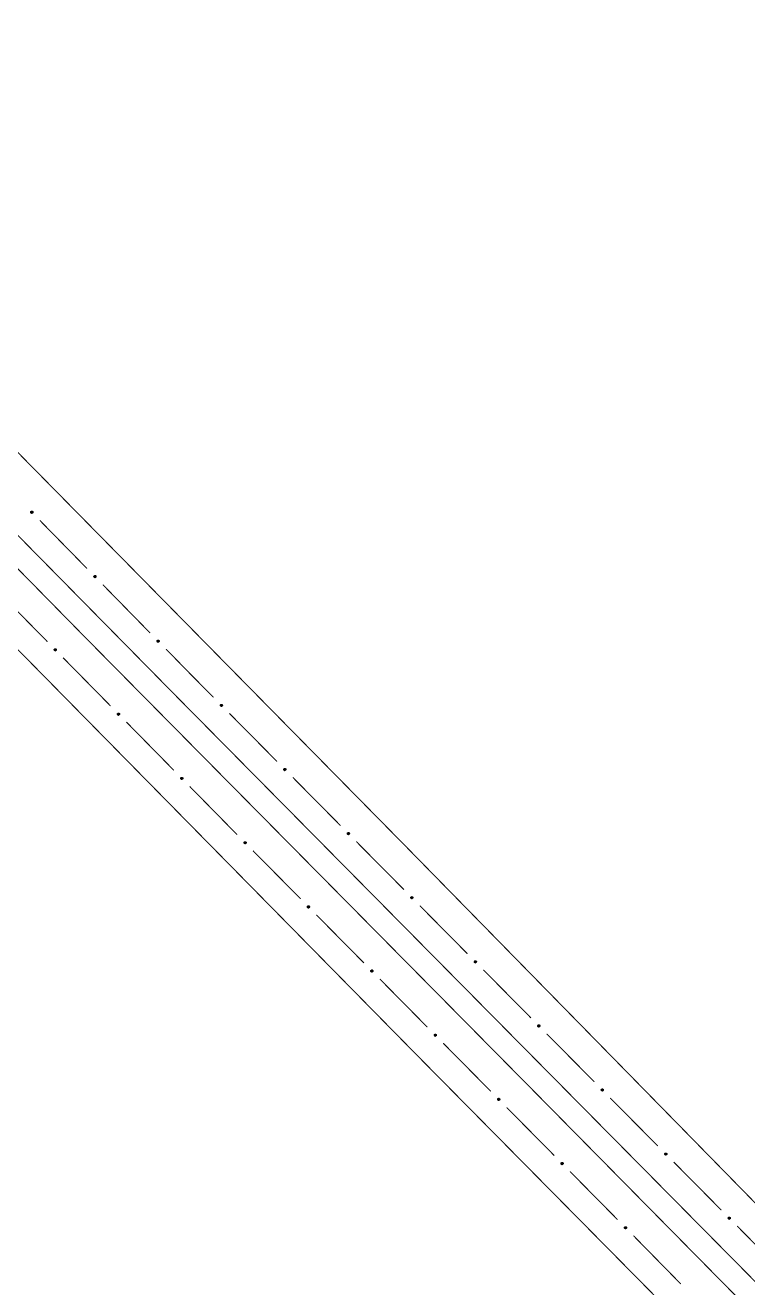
# Model space of a CAD drawing. Extents: x 203640 to 206998, y 4842129 to 4844379.
# Drawn here: x 204128 to 204256.2, y 4844010.6 to 4844234.5 of the extents above; entities that cross this region are included whole.
import ezdxf

# ---------------------------------------------------------------- set-up
doc = ezdxf.new("R2010")
doc.units = 0
doc.header["$LTSCALE"] = 1.5
doc.header["$MEASUREMENT"] = 0
doc.layers.add('SV-EIXO-RUA-PAV', color=20, linetype='CONTINUOUS')
doc.layers.add('SV-RUA-PAVIM-S-GUIA-C-GUIA', color=7, linetype='CONTINUOUS')

msp = doc.modelspace()

# ---------------------------------------------------------------- linework, layer by layer
at = {"layer": 'SV-EIXO-RUA-PAV'}
for points in [[(204129.14, 4844148.3), (204129.19, 4844148.3), (204129.23, 4844148.29), (204129.26, 4844148.27), (204129.29, 4844148.25), (204129.31, 4844148.22), (204129.33, 4844148.19), (204129.34, 4844148.15), (204129.34, 4844148.1), (204129.32, 4844148.06), (204129.31, 4844148.03), (204129.29, 4844148), (204129.26, 4844147.98), (204129.22, 4844147.96), (204129.18, 4844147.95), (204129.13, 4844147.95), (204129.09, 4844147.96), (204129.06, 4844147.98), (204129.03, 4844148), (204129.01, 4844148.03), (204129, 4844148.06), (204128.99, 4844148.1), (204128.99, 4844148.15), (204129, 4844148.19), (204129.01, 4844148.23), (204129.04, 4844148.25), (204129.06, 4844148.28), (204129.1, 4844148.29), (204129.14, 4844148.3)], [(204140.34, 4844136.88), (204140.39, 4844136.88), (204140.43, 4844136.87), (204140.46, 4844136.85), (204140.49, 4844136.83), (204140.51, 4844136.8), (204140.53, 4844136.77), (204140.54, 4844136.73), (204140.54, 4844136.68), (204140.53, 4844136.64), (204140.51, 4844136.6), (204140.49, 4844136.58), (204140.46, 4844136.55), (204140.43, 4844136.54), (204140.39, 4844136.53), (204140.34, 4844136.53), (204140.3, 4844136.54), (204140.26, 4844136.56), (204140.24, 4844136.58), (204140.21, 4844136.61), (204140.2, 4844136.64), (204140.19, 4844136.68), (204140.19, 4844136.73), (204140.2, 4844136.77), (204140.22, 4844136.8), (204140.24, 4844136.83), (204140.27, 4844136.85), (204140.3, 4844136.87), (204140.34, 4844136.88)], [(204151.54, 4844125.45), (204151.59, 4844125.45), (204151.63, 4844125.44), (204151.67, 4844125.43), (204151.69, 4844125.4), (204151.71, 4844125.38), (204151.73, 4844125.34), (204151.74, 4844125.3), (204151.74, 4844125.25), (204151.73, 4844125.21), (204151.71, 4844125.18), (204151.69, 4844125.15), (204151.66, 4844125.13), (204151.63, 4844125.11), (204151.59, 4844125.1), (204151.54, 4844125.1), (204151.5, 4844125.11), (204151.47, 4844125.13), (204151.44, 4844125.16), (204151.42, 4844125.18), (204151.4, 4844125.22), (204151.39, 4844125.26), (204151.39, 4844125.31), (204151.4, 4844125.35), (204151.42, 4844125.38), (204151.44, 4844125.4), (204151.47, 4844125.43), (204151.5, 4844125.45), (204151.54, 4844125.45)], [(204133.3, 4844123.92), (204133.35, 4844123.92), (204133.39, 4844123.91), (204133.42, 4844123.89), (204133.45, 4844123.87), (204133.47, 4844123.84), (204133.49, 4844123.81), (204133.5, 4844123.77), (204133.5, 4844123.72), (204133.49, 4844123.68), (204133.47, 4844123.64), (204133.45, 4844123.62), (204133.42, 4844123.6), (204133.38, 4844123.58), (204133.34, 4844123.57), (204133.29, 4844123.57), (204133.25, 4844123.58), (204133.22, 4844123.6), (204133.2, 4844123.62), (204133.17, 4844123.65), (204133.16, 4844123.68), (204133.15, 4844123.72), (204133.15, 4844123.77), (204133.16, 4844123.81), (204133.17, 4844123.84), (204133.2, 4844123.87), (204133.23, 4844123.89), (204133.26, 4844123.91), (204133.3, 4844123.92)], [(204162.77, 4844114.06), (204162.82, 4844114.06), (204162.87, 4844114.05), (204162.9, 4844114.03), (204162.92, 4844114.01), (204162.95, 4844113.98), (204162.96, 4844113.95), (204162.97, 4844113.91), (204162.97, 4844113.86), (204162.96, 4844113.82), (204162.95, 4844113.79), (204162.92, 4844113.76), (204162.9, 4844113.74), (204162.86, 4844113.72), (204162.82, 4844113.71), (204162.77, 4844113.71), (204162.73, 4844113.72), (204162.7, 4844113.74), (204162.67, 4844113.76), (204162.65, 4844113.79), (204162.63, 4844113.82), (204162.62, 4844113.86), (204162.62, 4844113.91), (204162.63, 4844113.95), (204162.65, 4844113.98), (204162.67, 4844114.01), (204162.7, 4844114.03), (204162.73, 4844114.05), (204162.77, 4844114.06)], [(204144.52, 4844112.51), (204144.57, 4844112.52), (204144.61, 4844112.51), (204144.64, 4844112.49), (204144.67, 4844112.46), (204144.69, 4844112.44), (204144.71, 4844112.4), (204144.72, 4844112.36), (204144.72, 4844112.32), (204144.71, 4844112.27), (204144.69, 4844112.24), (204144.67, 4844112.21), (204144.64, 4844112.19), (204144.61, 4844112.17), (204144.57, 4844112.16), (204144.52, 4844112.16), (204144.48, 4844112.17), (204144.45, 4844112.19), (204144.42, 4844112.22), (204144.4, 4844112.24), (204144.38, 4844112.28), (204144.37, 4844112.32), (204144.37, 4844112.37), (204144.38, 4844112.41), (204144.4, 4844112.44), (204144.42, 4844112.46), (204144.45, 4844112.49), (204144.48, 4844112.51), (204144.52, 4844112.51)], [(204174.04, 4844102.7), (204174.09, 4844102.7), (204174.13, 4844102.69), (204174.16, 4844102.67), (204174.19, 4844102.64), (204174.21, 4844102.62), (204174.23, 4844102.59), (204174.24, 4844102.55), (204174.24, 4844102.5), (204174.22, 4844102.45), (204174.21, 4844102.42), (204174.19, 4844102.39), (204174.16, 4844102.37), (204174.13, 4844102.36), (204174.08, 4844102.35), (204174.04, 4844102.35), (204173.99, 4844102.36), (204173.96, 4844102.37), (204173.94, 4844102.4), (204173.91, 4844102.42), (204173.9, 4844102.46), (204173.89, 4844102.5), (204173.89, 4844102.55), (204173.9, 4844102.59), (204173.91, 4844102.62), (204173.94, 4844102.65), (204173.96, 4844102.67), (204174, 4844102.69), (204174.04, 4844102.7)], [(204155.74, 4844101.11), (204155.79, 4844101.11), (204155.83, 4844101.1), (204155.87, 4844101.08), (204155.89, 4844101.06), (204155.91, 4844101.03), (204155.93, 4844101), (204155.94, 4844100.96), (204155.94, 4844100.91), (204155.93, 4844100.87), (204155.91, 4844100.84), (204155.89, 4844100.81), (204155.86, 4844100.79), (204155.83, 4844100.77), (204155.79, 4844100.76), (204155.74, 4844100.76), (204155.7, 4844100.77), (204155.67, 4844100.79), (204155.64, 4844100.81), (204155.62, 4844100.84), (204155.6, 4844100.87), (204155.59, 4844100.91), (204155.59, 4844100.96), (204155.6, 4844101), (204155.62, 4844101.03), (204155.64, 4844101.06), (204155.67, 4844101.08), (204155.7, 4844101.1), (204155.74, 4844101.11)], [(204185.3, 4844091.33), (204185.35, 4844091.33), (204185.39, 4844091.32), (204185.42, 4844091.3), (204185.45, 4844091.28), (204185.47, 4844091.25), (204185.49, 4844091.22), (204185.5, 4844091.18), (204185.5, 4844091.13), (204185.49, 4844091.09), (204185.47, 4844091.06), (204185.45, 4844091.03), (204185.42, 4844091.01), (204185.39, 4844090.99), (204185.35, 4844090.98), (204185.3, 4844090.98), (204185.26, 4844090.99), (204185.23, 4844091.01), (204185.2, 4844091.03), (204185.18, 4844091.06), (204185.16, 4844091.09), (204185.15, 4844091.13), (204185.15, 4844091.18), (204185.16, 4844091.22), (204185.18, 4844091.25), (204185.2, 4844091.28), (204185.23, 4844091.3), (204185.26, 4844091.32), (204185.3, 4844091.33)], [(204166.97, 4844089.71), (204167.02, 4844089.71), (204167.06, 4844089.7), (204167.09, 4844089.68), (204167.12, 4844089.66), (204167.14, 4844089.63), (204167.16, 4844089.6), (204167.17, 4844089.56), (204167.17, 4844089.51), (204167.16, 4844089.47), (204167.14, 4844089.44), (204167.12, 4844089.41), (204167.09, 4844089.39), (204167.06, 4844089.37), (204167.02, 4844089.36), (204166.97, 4844089.36), (204166.93, 4844089.37), (204166.9, 4844089.39), (204166.87, 4844089.41), (204166.85, 4844089.44), (204166.83, 4844089.47), (204166.82, 4844089.51), (204166.82, 4844089.56), (204166.83, 4844089.6), (204166.85, 4844089.64), (204166.87, 4844089.66), (204166.9, 4844089.68), (204166.93, 4844089.7), (204166.97, 4844089.71)], [(204196.56, 4844079.97), (204196.61, 4844079.97), (204196.65, 4844079.96), (204196.69, 4844079.94), (204196.71, 4844079.92), (204196.73, 4844079.89), (204196.75, 4844079.86), (204196.76, 4844079.82), (204196.76, 4844079.77), (204196.75, 4844079.73), (204196.73, 4844079.69), (204196.71, 4844079.67), (204196.68, 4844079.64), (204196.65, 4844079.63), (204196.61, 4844079.62), (204196.56, 4844079.62), (204196.52, 4844079.63), (204196.49, 4844079.64), (204196.46, 4844079.67), (204196.44, 4844079.7), (204196.42, 4844079.73), (204196.41, 4844079.77), (204196.41, 4844079.82), (204196.42, 4844079.86), (204196.44, 4844079.89), (204196.46, 4844079.92), (204196.49, 4844079.94), (204196.52, 4844079.96), (204196.56, 4844079.97)], [(204178.22, 4844078.34), (204178.27, 4844078.34), (204178.31, 4844078.33), (204178.35, 4844078.31), (204178.37, 4844078.28), (204178.39, 4844078.26), (204178.41, 4844078.22), (204178.42, 4844078.18), (204178.42, 4844078.14), (204178.41, 4844078.09), (204178.39, 4844078.06), (204178.37, 4844078.03), (204178.34, 4844078.01), (204178.31, 4844077.99), (204178.27, 4844077.98), (204178.22, 4844077.98), (204178.18, 4844077.99), (204178.15, 4844078.01), (204178.12, 4844078.04), (204178.1, 4844078.06), (204178.08, 4844078.1), (204178.07, 4844078.14), (204178.07, 4844078.19), (204178.08, 4844078.23), (204178.1, 4844078.26), (204178.12, 4844078.28), (204178.15, 4844078.31), (204178.18, 4844078.33), (204178.22, 4844078.34)], [(204207.83, 4844068.6), (204207.88, 4844068.6), (204207.92, 4844068.59), (204207.95, 4844068.58), (204207.97, 4844068.55), (204208, 4844068.52), (204208.01, 4844068.49), (204208.03, 4844068.45), (204208.03, 4844068.4), (204208.01, 4844068.36), (204208, 4844068.33), (204207.97, 4844068.3), (204207.95, 4844068.28), (204207.91, 4844068.26), (204207.87, 4844068.25), (204207.82, 4844068.25), (204207.78, 4844068.26), (204207.75, 4844068.28), (204207.72, 4844068.3), (204207.7, 4844068.33), (204207.68, 4844068.36), (204207.67, 4844068.4), (204207.68, 4844068.45), (204207.68, 4844068.49), (204207.7, 4844068.53), (204207.73, 4844068.55), (204207.75, 4844068.58), (204207.78, 4844068.59), (204207.83, 4844068.6)], [(204189.47, 4844066.96), (204189.52, 4844066.96), (204189.56, 4844066.95), (204189.6, 4844066.93), (204189.62, 4844066.91), (204189.64, 4844066.88), (204189.66, 4844066.85), (204189.67, 4844066.81), (204189.67, 4844066.76), (204189.66, 4844066.72), (204189.64, 4844066.68), (204189.62, 4844066.66), (204189.59, 4844066.63), (204189.56, 4844066.62), (204189.52, 4844066.61), (204189.47, 4844066.61), (204189.43, 4844066.62), (204189.4, 4844066.64), (204189.37, 4844066.66), (204189.35, 4844066.69), (204189.33, 4844066.72), (204189.32, 4844066.76), (204189.32, 4844066.81), (204189.33, 4844066.85), (204189.35, 4844066.88), (204189.37, 4844066.91), (204189.4, 4844066.93), (204189.43, 4844066.95), (204189.47, 4844066.96)], [(204200.72, 4844055.58), (204200.77, 4844055.58), (204200.81, 4844055.57), (204200.85, 4844055.55), (204200.87, 4844055.53), (204200.89, 4844055.5), (204200.91, 4844055.47), (204200.92, 4844055.43), (204200.92, 4844055.38), (204200.91, 4844055.34), (204200.89, 4844055.31), (204200.87, 4844055.28), (204200.84, 4844055.26), (204200.81, 4844055.24), (204200.77, 4844055.23), (204200.72, 4844055.23), (204200.68, 4844055.24), (204200.65, 4844055.26), (204200.62, 4844055.28), (204200.6, 4844055.31), (204200.58, 4844055.34), (204200.57, 4844055.38), (204200.57, 4844055.43), (204200.58, 4844055.47), (204200.6, 4844055.5), (204200.62, 4844055.53), (204200.65, 4844055.55), (204200.68, 4844055.57), (204200.72, 4844055.58)], [(204219.09, 4844057.24), (204219.14, 4844057.24), (204219.18, 4844057.23), (204219.21, 4844057.21), (204219.24, 4844057.19), (204219.26, 4844057.16), (204219.28, 4844057.13), (204219.29, 4844057.09), (204219.29, 4844057.04), (204219.28, 4844057), (204219.26, 4844056.96), (204219.24, 4844056.94), (204219.21, 4844056.91), (204219.18, 4844056.9), (204219.14, 4844056.89), (204219.09, 4844056.89), (204219.05, 4844056.9), (204219.01, 4844056.92), (204218.99, 4844056.94), (204218.96, 4844056.97), (204218.95, 4844057), (204218.94, 4844057.04), (204218.94, 4844057.09), (204218.95, 4844057.13), (204218.97, 4844057.16), (204218.99, 4844057.19), (204219.02, 4844057.21), (204219.05, 4844057.23), (204219.09, 4844057.24)], [(204211.97, 4844044.21), (204212.02, 4844044.21), (204212.06, 4844044.2), (204212.1, 4844044.18), (204212.12, 4844044.15), (204212.14, 4844044.13), (204212.16, 4844044.09), (204212.17, 4844044.05), (204212.17, 4844044.01), (204212.16, 4844043.96), (204212.14, 4844043.93), (204212.12, 4844043.9), (204212.09, 4844043.88), (204212.06, 4844043.86), (204212.02, 4844043.85), (204211.97, 4844043.85), (204211.93, 4844043.86), (204211.9, 4844043.88), (204211.87, 4844043.91), (204211.85, 4844043.93), (204211.83, 4844043.97), (204211.82, 4844044.01), (204211.82, 4844044.06), (204211.83, 4844044.1), (204211.85, 4844044.13), (204211.87, 4844044.15), (204211.9, 4844044.18), (204211.93, 4844044.2), (204211.97, 4844044.21)], [(204230.35, 4844045.87), (204230.4, 4844045.87), (204230.44, 4844045.86), (204230.48, 4844045.85), (204230.5, 4844045.82), (204230.52, 4844045.8), (204230.54, 4844045.76), (204230.55, 4844045.72), (204230.55, 4844045.67), (204230.54, 4844045.63), (204230.52, 4844045.6), (204230.5, 4844045.57), (204230.47, 4844045.55), (204230.44, 4844045.53), (204230.4, 4844045.52), (204230.35, 4844045.52), (204230.31, 4844045.53), (204230.28, 4844045.55), (204230.25, 4844045.58), (204230.23, 4844045.6), (204230.21, 4844045.63), (204230.2, 4844045.68), (204230.2, 4844045.72), (204230.21, 4844045.77), (204230.23, 4844045.8), (204230.25, 4844045.82), (204230.28, 4844045.85), (204230.31, 4844045.86), (204230.35, 4844045.87)], [(204223.22, 4844032.83), (204223.27, 4844032.83), (204223.31, 4844032.82), (204223.35, 4844032.8), (204223.37, 4844032.78), (204223.39, 4844032.75), (204223.41, 4844032.72), (204223.42, 4844032.68), (204223.42, 4844032.63), (204223.41, 4844032.59), (204223.39, 4844032.55), (204223.37, 4844032.53), (204223.34, 4844032.5), (204223.31, 4844032.49), (204223.27, 4844032.48), (204223.22, 4844032.48), (204223.18, 4844032.49), (204223.15, 4844032.51), (204223.12, 4844032.53), (204223.1, 4844032.56), (204223.08, 4844032.59), (204223.07, 4844032.63), (204223.07, 4844032.68), (204223.08, 4844032.72), (204223.1, 4844032.75), (204223.12, 4844032.78), (204223.15, 4844032.8), (204223.18, 4844032.82), (204223.22, 4844032.83)], [(204241.61, 4844034.51), (204241.66, 4844034.51), (204241.71, 4844034.5), (204241.74, 4844034.48), (204241.76, 4844034.46), (204241.79, 4844034.43), (204241.8, 4844034.4), (204241.81, 4844034.36), (204241.81, 4844034.31), (204241.8, 4844034.27), (204241.79, 4844034.23), (204241.76, 4844034.21), (204241.74, 4844034.19), (204241.7, 4844034.17), (204241.66, 4844034.16), (204241.61, 4844034.16), (204241.57, 4844034.17), (204241.54, 4844034.19), (204241.51, 4844034.21), (204241.49, 4844034.24), (204241.47, 4844034.27), (204241.46, 4844034.31), (204241.46, 4844034.36), (204241.47, 4844034.4), (204241.49, 4844034.43), (204241.51, 4844034.46), (204241.54, 4844034.48), (204241.57, 4844034.5), (204241.61, 4844034.51)], [(204234.47, 4844021.45), (204234.52, 4844021.45), (204234.56, 4844021.44), (204234.6, 4844021.42), (204234.62, 4844021.4), (204234.64, 4844021.37), (204234.66, 4844021.34), (204234.67, 4844021.3), (204234.67, 4844021.25), (204234.66, 4844021.21), (204234.64, 4844021.18), (204234.62, 4844021.15), (204234.59, 4844021.13), (204234.56, 4844021.11), (204234.52, 4844021.1), (204234.47, 4844021.1), (204234.43, 4844021.11), (204234.4, 4844021.13), (204234.37, 4844021.15), (204234.35, 4844021.18), (204234.33, 4844021.21), (204234.32, 4844021.25), (204234.32, 4844021.3), (204234.33, 4844021.34), (204234.35, 4844021.37), (204234.37, 4844021.4), (204234.4, 4844021.42), (204234.43, 4844021.44), (204234.47, 4844021.45)], [(204252.88, 4844023.15), (204252.93, 4844023.15), (204252.97, 4844023.14), (204253, 4844023.12), (204253.03, 4844023.09), (204253.05, 4844023.07), (204253.07, 4844023.04), (204253.08, 4844023), (204253.08, 4844022.95), (204253.06, 4844022.9), (204253.05, 4844022.87), (204253.03, 4844022.84), (204253, 4844022.82), (204252.97, 4844022.81), (204252.92, 4844022.79), (204252.88, 4844022.8), (204252.83, 4844022.8), (204252.8, 4844022.82), (204252.78, 4844022.85), (204252.75, 4844022.87), (204252.74, 4844022.91), (204252.73, 4844022.95), (204252.73, 4844023), (204252.74, 4844023.04), (204252.75, 4844023.07), (204252.78, 4844023.09), (204252.8, 4844023.12), (204252.84, 4844023.14), (204252.88, 4844023.15)]]:
    msp.add_lwpolyline(points, close=True, dxfattribs=at)
for points in [[(204128.99, 4844148.17), (204129.24, 4844147.97)], [(204128.99, 4844148.15), (204129.22, 4844147.96)], [(204128.99, 4844148.13), (204129.2, 4844147.96)], [(204128.99, 4844148.1), (204129.18, 4844147.95)], [(204129, 4844148.19), (204129.26, 4844147.98)], [(204129, 4844148.08), (204129.15, 4844147.96)], [(204129, 4844148.06), (204129.13, 4844147.95)], [(204129.01, 4844148.23), (204129.29, 4844148)], [(204129.01, 4844148.21), (204129.27, 4844147.99)], [(204129.01, 4844148.05), (204129.11, 4844147.96)], [(204129.01, 4844148.03), (204129.09, 4844147.96)], [(204129.03, 4844148.24), (204129.29, 4844148.01)], [(204129.04, 4844148.25), (204129.31, 4844148.03)], [(204129.05, 4844148.26), (204129.31, 4844148.05)], [(204129.06, 4844148.28), (204129.32, 4844148.06)], [(204129.08, 4844148.28), (204129.33, 4844148.08)], [(204129.1, 4844148.29), (204129.34, 4844148.1)], [(204129.12, 4844148.3), (204129.33, 4844148.13)], [(204129.14, 4844148.3), (204129.34, 4844148.15)], [(204129.17, 4844148.3), (204129.33, 4844148.18)], [(204129.19, 4844148.3), (204129.33, 4844148.19)], [(204129.21, 4844148.3), (204129.31, 4844148.21)], [(204129.23, 4844148.29), (204129.31, 4844148.22)], [(204140.19, 4844136.75), (204140.44, 4844136.55)], [(204140.19, 4844136.73), (204140.43, 4844136.54)], [(204140.19, 4844136.7), (204140.4, 4844136.53)], [(204140.19, 4844136.68), (204140.39, 4844136.53)], [(204140.2, 4844136.77), (204140.46, 4844136.55)], [(204140.2, 4844136.66), (204140.36, 4844136.53)], [(204140.2, 4844136.64), (204140.34, 4844136.53)], [(204140.21, 4844136.78), (204140.47, 4844136.57)], [(204140.21, 4844136.62), (204140.31, 4844136.54)], [(204140.21, 4844136.61), (204140.3, 4844136.54)], [(204140.22, 4844136.8), (204140.49, 4844136.58)], [(204140.23, 4844136.81), (204140.5, 4844136.59)], [(204140.24, 4844136.83), (204140.51, 4844136.6)], [(204140.26, 4844136.84), (204140.52, 4844136.62)], [(204140.27, 4844136.85), (204140.53, 4844136.64)], [(204140.29, 4844136.86), (204140.53, 4844136.66)], [(204140.3, 4844136.87), (204140.54, 4844136.68)], [(204140.32, 4844136.87), (204140.54, 4844136.7)], [(204140.34, 4844136.88), (204140.54, 4844136.73)], [(204140.37, 4844136.88), (204140.53, 4844136.75)], [(204140.39, 4844136.88), (204140.53, 4844136.77)], [(204140.41, 4844136.87), (204140.51, 4844136.79)], [(204140.43, 4844136.87), (204140.51, 4844136.8)], [(204151.39, 4844125.31), (204151.63, 4844125.11)], [(204151.39, 4844125.28), (204151.61, 4844125.11)], [(204151.39, 4844125.26), (204151.59, 4844125.1)], [(204151.4, 4844125.35), (204151.66, 4844125.13)], [(204151.4, 4844125.32), (204151.64, 4844125.12)], [(204151.4, 4844125.23), (204151.56, 4844125.11)], [(204151.4, 4844125.22), (204151.54, 4844125.1)], [(204151.41, 4844125.36), (204151.67, 4844125.14)], [(204151.41, 4844125.2), (204151.51, 4844125.11)], [(204151.42, 4844125.38), (204151.69, 4844125.15)], [(204151.42, 4844125.18), (204151.5, 4844125.11)], [(204151.43, 4844125.39), (204151.7, 4844125.16)], [(204151.44, 4844125.4), (204151.71, 4844125.18)], [(204151.46, 4844125.41), (204151.72, 4844125.2)], [(204151.47, 4844125.43), (204151.73, 4844125.21)], [(204151.49, 4844125.43), (204151.73, 4844125.24)], [(204151.5, 4844125.45), (204151.74, 4844125.25)], [(204151.52, 4844125.45), (204151.74, 4844125.28)], [(204151.54, 4844125.45), (204151.74, 4844125.3)], [(204151.57, 4844125.45), (204151.73, 4844125.33)], [(204151.59, 4844125.45), (204151.73, 4844125.34)], [(204151.62, 4844125.45), (204151.72, 4844125.36)], [(204151.63, 4844125.44), (204151.71, 4844125.38)], [(204133.15, 4844123.79), (204133.4, 4844123.59)], [(204133.15, 4844123.77), (204133.38, 4844123.58)], [(204133.15, 4844123.74), (204133.36, 4844123.58)], [(204133.15, 4844123.72), (204133.34, 4844123.57)], [(204133.16, 4844123.81), (204133.42, 4844123.6)], [(204133.16, 4844123.7), (204133.31, 4844123.57)], [(204133.16, 4844123.68), (204133.29, 4844123.57)], [(204133.17, 4844123.84), (204133.45, 4844123.62)], [(204133.17, 4844123.82), (204133.43, 4844123.61)], [(204133.17, 4844123.66), (204133.27, 4844123.58)], [(204133.17, 4844123.65), (204133.25, 4844123.58)], [(204133.19, 4844123.85), (204133.45, 4844123.63)], [(204133.2, 4844123.87), (204133.47, 4844123.64)], [(204133.22, 4844123.88), (204133.47, 4844123.67)], [(204133.23, 4844123.89), (204133.49, 4844123.68)], [(204133.24, 4844123.9), (204133.49, 4844123.7)], [(204133.26, 4844123.91), (204133.5, 4844123.72)], [(204133.28, 4844123.91), (204133.49, 4844123.75)], [(204133.3, 4844123.92), (204133.5, 4844123.77)], [(204133.33, 4844123.92), (204133.49, 4844123.79)], [(204133.35, 4844123.92), (204133.49, 4844123.81)], [(204133.37, 4844123.91), (204133.47, 4844123.83)], [(204133.39, 4844123.91), (204133.47, 4844123.84)], [(204162.62, 4844113.91), (204162.86, 4844113.72)], [(204162.62, 4844113.86), (204162.82, 4844113.71)], [(204162.63, 4844113.95), (204162.9, 4844113.74)], [(204162.63, 4844113.93), (204162.88, 4844113.73)], [(204162.63, 4844113.88), (204162.84, 4844113.72)], [(204162.63, 4844113.84), (204162.79, 4844113.71)], [(204162.63, 4844113.82), (204162.77, 4844113.71)], [(204162.64, 4844113.96), (204162.91, 4844113.75)], [(204162.64, 4844113.8), (204162.75, 4844113.72)], [(204162.65, 4844113.98), (204162.92, 4844113.76)], [(204162.65, 4844113.79), (204162.73, 4844113.72)], [(204162.66, 4844113.99), (204162.93, 4844113.77)], [(204162.67, 4844114.01), (204162.95, 4844113.79)], [(204162.69, 4844114.02), (204162.95, 4844113.81)], [(204162.7, 4844114.03), (204162.96, 4844113.82)], [(204162.72, 4844114.04), (204162.97, 4844113.84)], [(204162.73, 4844114.05), (204162.97, 4844113.86)], [(204162.75, 4844114.05), (204162.97, 4844113.89)], [(204162.77, 4844114.06), (204162.97, 4844113.91)], [(204162.8, 4844114.06), (204162.96, 4844113.94)], [(204162.82, 4844114.06), (204162.96, 4844113.95)], [(204162.85, 4844114.06), (204162.95, 4844113.97)], [(204162.87, 4844114.05), (204162.95, 4844113.98)], [(204144.37, 4844112.37), (204144.61, 4844112.17)], [(204144.37, 4844112.34), (204144.58, 4844112.17)], [(204144.37, 4844112.32), (204144.57, 4844112.16)], [(204144.38, 4844112.41), (204144.64, 4844112.19)], [(204144.38, 4844112.38), (204144.62, 4844112.19)], [(204144.38, 4844112.29), (204144.54, 4844112.17)], [(204144.38, 4844112.28), (204144.52, 4844112.16)], [(204144.39, 4844112.42), (204144.65, 4844112.2)], [(204144.39, 4844112.26), (204144.49, 4844112.17)], [(204144.4, 4844112.44), (204144.67, 4844112.21)], [(204144.4, 4844112.24), (204144.48, 4844112.17)], [(204144.41, 4844112.45), (204144.68, 4844112.23)], [(204144.42, 4844112.46), (204144.69, 4844112.24)], [(204144.44, 4844112.47), (204144.7, 4844112.26)], [(204144.45, 4844112.49), (204144.71, 4844112.27)], [(204144.47, 4844112.49), (204144.71, 4844112.3)], [(204144.48, 4844112.51), (204144.72, 4844112.32)], [(204144.5, 4844112.51), (204144.72, 4844112.34)], [(204144.52, 4844112.51), (204144.72, 4844112.36)], [(204144.55, 4844112.51), (204144.71, 4844112.39)], [(204144.57, 4844112.52), (204144.71, 4844112.4)], [(204144.59, 4844112.51), (204144.69, 4844112.43)], [(204144.61, 4844112.51), (204144.69, 4844112.44)], [(204173.89, 4844102.56), (204174.14, 4844102.37)], [(204173.89, 4844102.55), (204174.13, 4844102.36)], [(204173.89, 4844102.52), (204174.1, 4844102.35)], [(204173.89, 4844102.5), (204174.08, 4844102.35)], [(204173.9, 4844102.59), (204174.16, 4844102.37)], [(204173.9, 4844102.47), (204174.05, 4844102.35)], [(204173.9, 4844102.46), (204174.04, 4844102.35)], [(204173.91, 4844102.62), (204174.19, 4844102.39)], [(204173.91, 4844102.6), (204174.17, 4844102.38)], [(204173.91, 4844102.44), (204174.01, 4844102.35)], [(204173.91, 4844102.42), (204173.99, 4844102.36)], [(204173.93, 4844102.63), (204174.19, 4844102.41)], [(204173.94, 4844102.65), (204174.21, 4844102.42)], [(204173.95, 4844102.65), (204174.21, 4844102.44)], [(204173.96, 4844102.67), (204174.22, 4844102.45)], [(204173.98, 4844102.67), (204174.23, 4844102.48)], [(204174, 4844102.69), (204174.24, 4844102.5)], [(204174.02, 4844102.69), (204174.23, 4844102.52)], [(204174.04, 4844102.7), (204174.24, 4844102.55)], [(204174.06, 4844102.69), (204174.23, 4844102.57)], [(204174.09, 4844102.7), (204174.23, 4844102.59)], [(204174.11, 4844102.69), (204174.21, 4844102.61)], [(204174.13, 4844102.69), (204174.21, 4844102.62)], [(204155.59, 4844100.96), (204155.83, 4844100.77)], [(204155.59, 4844100.91), (204155.79, 4844100.76)], [(204155.6, 4844101), (204155.86, 4844100.79)], [(204155.6, 4844100.98), (204155.84, 4844100.78)], [(204155.6, 4844100.94), (204155.81, 4844100.77)], [(204155.6, 4844100.89), (204155.76, 4844100.77)], [(204155.6, 4844100.87), (204155.74, 4844100.76)], [(204155.61, 4844101.02), (204155.87, 4844100.8)], [(204155.61, 4844100.85), (204155.71, 4844100.77)], [(204155.62, 4844101.03), (204155.89, 4844100.81)], [(204155.62, 4844100.84), (204155.7, 4844100.77)], [(204155.63, 4844101.05), (204155.9, 4844100.82)], [(204155.64, 4844101.06), (204155.91, 4844100.84)], [(204155.66, 4844101.07), (204155.92, 4844100.86)], [(204155.67, 4844101.08), (204155.93, 4844100.87)], [(204155.69, 4844101.09), (204155.93, 4844100.89)], [(204155.7, 4844101.1), (204155.94, 4844100.91)], [(204155.72, 4844101.1), (204155.94, 4844100.94)], [(204155.74, 4844101.11), (204155.94, 4844100.96)], [(204155.77, 4844101.11), (204155.93, 4844100.99)], [(204155.79, 4844101.11), (204155.93, 4844101)], [(204155.82, 4844101.11), (204155.92, 4844101.02)], [(204155.83, 4844101.1), (204155.91, 4844101.03)], [(204185.15, 4844091.2), (204185.4, 4844091)], [(204185.15, 4844091.18), (204185.39, 4844090.99)], [(204185.15, 4844091.16), (204185.37, 4844090.99)], [(204185.15, 4844091.13), (204185.35, 4844090.98)], [(204185.16, 4844091.22), (204185.42, 4844091.01)], [(204185.16, 4844091.11), (204185.32, 4844090.99)], [(204185.16, 4844091.09), (204185.3, 4844090.98)], [(204185.17, 4844091.24), (204185.43, 4844091.02)], [(204185.17, 4844091.07), (204185.27, 4844090.99)], [(204185.18, 4844091.25), (204185.45, 4844091.03)], [(204185.18, 4844091.06), (204185.26, 4844090.99)], [(204185.19, 4844091.27), (204185.46, 4844091.04)], [(204185.2, 4844091.28), (204185.47, 4844091.06)], [(204185.22, 4844091.29), (204185.48, 4844091.08)], [(204185.23, 4844091.3), (204185.49, 4844091.09)], [(204185.25, 4844091.31), (204185.49, 4844091.11)], [(204185.26, 4844091.32), (204185.5, 4844091.13)], [(204185.28, 4844091.32), (204185.5, 4844091.16)], [(204185.3, 4844091.33), (204185.5, 4844091.18)], [(204185.33, 4844091.33), (204185.49, 4844091.21)], [(204185.35, 4844091.33), (204185.49, 4844091.22)], [(204185.37, 4844091.33), (204185.47, 4844091.24)], [(204185.39, 4844091.32), (204185.47, 4844091.25)], [(204166.82, 4844089.56), (204167.06, 4844089.37)], [(204166.82, 4844089.54), (204167.04, 4844089.37)], [(204166.82, 4844089.51), (204167.02, 4844089.36)], [(204166.83, 4844089.6), (204167.09, 4844089.39)], [(204166.83, 4844089.58), (204167.07, 4844089.38)], [(204166.83, 4844089.49), (204166.99, 4844089.37)], [(204166.83, 4844089.47), (204166.97, 4844089.36)], [(204166.84, 4844089.62), (204167.1, 4844089.4)], [(204166.84, 4844089.45), (204166.94, 4844089.37)], [(204166.85, 4844089.64), (204167.12, 4844089.41)], [(204166.85, 4844089.44), (204166.93, 4844089.37)], [(204166.86, 4844089.65), (204167.13, 4844089.42)], [(204166.87, 4844089.66), (204167.14, 4844089.44)], [(204166.89, 4844089.67), (204167.15, 4844089.46)], [(204166.9, 4844089.68), (204167.16, 4844089.47)], [(204166.92, 4844089.69), (204167.16, 4844089.49)], [(204166.93, 4844089.7), (204167.17, 4844089.51)], [(204166.95, 4844089.71), (204167.17, 4844089.54)], [(204166.97, 4844089.71), (204167.17, 4844089.56)], [(204167, 4844089.71), (204167.16, 4844089.59)], [(204167.02, 4844089.71), (204167.16, 4844089.6)], [(204167.04, 4844089.71), (204167.14, 4844089.62)], [(204167.06, 4844089.7), (204167.14, 4844089.63)], [(204196.41, 4844079.82), (204196.65, 4844079.63)], [(204196.41, 4844079.77), (204196.61, 4844079.62)], [(204196.42, 4844079.86), (204196.68, 4844079.64)], [(204196.42, 4844079.84), (204196.66, 4844079.64)], [(204196.42, 4844079.79), (204196.63, 4844079.62)], [(204196.42, 4844079.75), (204196.58, 4844079.62)], [(204196.42, 4844079.73), (204196.56, 4844079.62)], [(204196.43, 4844079.87), (204196.7, 4844079.66)], [(204196.43, 4844079.71), (204196.54, 4844079.63)], [(204196.44, 4844079.89), (204196.71, 4844079.67)], [(204196.44, 4844079.7), (204196.52, 4844079.63)], [(204196.45, 4844079.9), (204196.72, 4844079.68)], [(204196.46, 4844079.92), (204196.73, 4844079.69)], [(204196.48, 4844079.93), (204196.74, 4844079.71)], [(204196.49, 4844079.94), (204196.75, 4844079.73)], [(204196.51, 4844079.95), (204196.75, 4844079.75)], [(204196.52, 4844079.96), (204196.76, 4844079.77)], [(204196.54, 4844079.96), (204196.76, 4844079.79)], [(204196.56, 4844079.97), (204196.76, 4844079.82)], [(204196.59, 4844079.97), (204196.75, 4844079.84)], [(204196.61, 4844079.97), (204196.75, 4844079.86)], [(204196.64, 4844079.96), (204196.74, 4844079.88)], [(204196.65, 4844079.96), (204196.73, 4844079.89)], [(204178.07, 4844078.19), (204178.31, 4844077.99)], [(204178.07, 4844078.16), (204178.29, 4844077.99)], [(204178.07, 4844078.14), (204178.27, 4844077.98)], [(204178.08, 4844078.23), (204178.34, 4844078.01)], [(204178.08, 4844078.2), (204178.32, 4844078.01)], [(204178.08, 4844078.11), (204178.24, 4844077.99)], [(204178.08, 4844078.1), (204178.22, 4844077.98)], [(204178.09, 4844078.24), (204178.35, 4844078.02)], [(204178.09, 4844078.08), (204178.19, 4844077.99)], [(204178.1, 4844078.26), (204178.37, 4844078.03)], [(204178.1, 4844078.06), (204178.18, 4844077.99)], [(204178.11, 4844078.27), (204178.38, 4844078.05)], [(204178.12, 4844078.28), (204178.39, 4844078.06)], [(204178.14, 4844078.29), (204178.4, 4844078.08)], [(204178.15, 4844078.31), (204178.41, 4844078.09)], [(204178.17, 4844078.31), (204178.41, 4844078.12)], [(204178.18, 4844078.33), (204178.42, 4844078.14)], [(204178.2, 4844078.33), (204178.42, 4844078.16)], [(204178.22, 4844078.34), (204178.42, 4844078.18)], [(204178.25, 4844078.33), (204178.41, 4844078.21)], [(204178.27, 4844078.34), (204178.41, 4844078.22)], [(204178.29, 4844078.33), (204178.39, 4844078.25)], [(204178.31, 4844078.33), (204178.39, 4844078.26)], [(204207.68, 4844068.49), (204207.95, 4844068.28)], [(204207.68, 4844068.47), (204207.93, 4844068.27)], [(204207.68, 4844068.45), (204207.91, 4844068.26)], [(204207.7, 4844068.53), (204207.97, 4844068.3)], [(204207.7, 4844068.51), (204207.96, 4844068.29)], [(204207.72, 4844068.54), (204207.98, 4844068.31)], [(204207.73, 4844068.55), (204208, 4844068.33)], [(204207.74, 4844068.56), (204208, 4844068.35)], [(204207.75, 4844068.58), (204208.01, 4844068.36)], [(204207.77, 4844068.58), (204208.02, 4844068.39)], [(204207.78, 4844068.59), (204208.03, 4844068.4)], [(204207.8, 4844068.6), (204208.02, 4844068.43)], [(204207.83, 4844068.6), (204208.03, 4844068.45)], [(204207.85, 4844068.6), (204208.01, 4844068.48)], [(204207.88, 4844068.6), (204208.01, 4844068.49)], [(204207.9, 4844068.6), (204208, 4844068.51)], [(204207.92, 4844068.59), (204208, 4844068.52)], [(204189.32, 4844066.81), (204189.56, 4844066.62)], [(204189.32, 4844066.78), (204189.54, 4844066.61)], [(204189.32, 4844066.76), (204189.52, 4844066.61)], [(204189.33, 4844066.85), (204189.59, 4844066.63)], [(204189.33, 4844066.83), (204189.57, 4844066.63)], [(204189.33, 4844066.74), (204189.49, 4844066.61)], [(204189.33, 4844066.72), (204189.47, 4844066.61)], [(204189.34, 4844066.86), (204189.6, 4844066.65)], [(204189.34, 4844066.7), (204189.44, 4844066.62)], [(204189.35, 4844066.88), (204189.62, 4844066.66)], [(204189.35, 4844066.69), (204189.43, 4844066.62)], [(204189.36, 4844066.89), (204189.63, 4844066.67)], [(204189.37, 4844066.91), (204189.64, 4844066.68)], [(204189.39, 4844066.92), (204189.65, 4844066.7)], [(204189.4, 4844066.93), (204189.66, 4844066.72)], [(204189.42, 4844066.94), (204189.66, 4844066.74)], [(204189.43, 4844066.95), (204189.67, 4844066.76)], [(204189.45, 4844066.95), (204189.67, 4844066.78)], [(204189.47, 4844066.96), (204189.67, 4844066.81)], [(204189.5, 4844066.96), (204189.66, 4844066.83)], [(204189.52, 4844066.96), (204189.66, 4844066.85)], [(204189.54, 4844066.95), (204189.64, 4844066.87)], [(204189.56, 4844066.95), (204189.64, 4844066.88)], [(204207.67, 4844068.4), (204207.87, 4844068.25)], [(204207.68, 4844068.43), (204207.89, 4844068.26)], [(204207.68, 4844068.38), (204207.84, 4844068.26)], [(204207.68, 4844068.36), (204207.82, 4844068.25)], [(204207.7, 4844068.34), (204207.8, 4844068.26)], [(204207.7, 4844068.33), (204207.78, 4844068.26)], [(204200.57, 4844055.43), (204200.81, 4844055.24)], [(204200.57, 4844055.41), (204200.79, 4844055.24)], [(204200.57, 4844055.38), (204200.77, 4844055.23)], [(204200.58, 4844055.47), (204200.84, 4844055.26)], [(204200.58, 4844055.45), (204200.82, 4844055.25)], [(204200.58, 4844055.36), (204200.74, 4844055.24)], [(204200.58, 4844055.34), (204200.72, 4844055.23)], [(204200.59, 4844055.49), (204200.85, 4844055.27)], [(204200.59, 4844055.32), (204200.69, 4844055.24)], [(204200.6, 4844055.5), (204200.87, 4844055.28)], [(204200.6, 4844055.31), (204200.68, 4844055.24)], [(204200.61, 4844055.52), (204200.88, 4844055.29)], [(204200.62, 4844055.53), (204200.89, 4844055.31)], [(204200.64, 4844055.54), (204200.9, 4844055.33)], [(204200.65, 4844055.55), (204200.91, 4844055.34)], [(204200.67, 4844055.56), (204200.91, 4844055.36)], [(204200.68, 4844055.57), (204200.92, 4844055.38)], [(204200.7, 4844055.58), (204200.92, 4844055.41)], [(204200.72, 4844055.58), (204200.92, 4844055.43)], [(204200.75, 4844055.58), (204200.91, 4844055.46)], [(204200.77, 4844055.58), (204200.91, 4844055.47)], [(204200.8, 4844055.58), (204200.89, 4844055.49)], [(204200.81, 4844055.57), (204200.89, 4844055.5)], [(204218.94, 4844057.11), (204219.19, 4844056.91)], [(204218.94, 4844057.09), (204219.18, 4844056.9)], [(204218.94, 4844057.06), (204219.15, 4844056.89)], [(204218.94, 4844057.04), (204219.14, 4844056.89)], [(204218.95, 4844057.13), (204219.21, 4844056.91)], [(204218.95, 4844057.02), (204219.11, 4844056.89)], [(204218.95, 4844057), (204219.09, 4844056.89)], [(204218.96, 4844057.14), (204219.22, 4844056.93)], [(204218.96, 4844056.98), (204219.06, 4844056.9)], [(204218.96, 4844056.97), (204219.05, 4844056.9)], [(204218.97, 4844057.16), (204219.24, 4844056.94)], [(204218.98, 4844057.17), (204219.25, 4844056.95)], [(204218.99, 4844057.19), (204219.26, 4844056.96)], [(204219.01, 4844057.2), (204219.27, 4844056.99)], [(204219.02, 4844057.21), (204219.28, 4844057)], [(204219.03, 4844057.22), (204219.28, 4844057.02)], [(204219.05, 4844057.23), (204219.29, 4844057.04)], [(204219.07, 4844057.23), (204219.28, 4844057.07)], [(204219.09, 4844057.24), (204219.29, 4844057.09)], [(204219.12, 4844057.24), (204219.28, 4844057.11)], [(204219.14, 4844057.24), (204219.28, 4844057.13)], [(204219.16, 4844057.23), (204219.26, 4844057.15)], [(204219.18, 4844057.23), (204219.26, 4844057.16)], [(204211.82, 4844044.06), (204212.06, 4844043.86)], [(204211.82, 4844044.03), (204212.04, 4844043.86)], [(204211.82, 4844044.01), (204212.02, 4844043.85)], [(204211.83, 4844044.1), (204212.09, 4844043.88)], [(204211.83, 4844044.07), (204212.07, 4844043.88)], [(204211.83, 4844043.98), (204211.99, 4844043.86)], [(204211.83, 4844043.97), (204211.97, 4844043.85)], [(204211.84, 4844044.11), (204212.1, 4844043.89)], [(204211.84, 4844043.95), (204211.94, 4844043.86)], [(204211.85, 4844044.13), (204212.12, 4844043.9)], [(204211.85, 4844043.93), (204211.93, 4844043.86)], [(204211.86, 4844044.14), (204212.13, 4844043.92)], [(204211.87, 4844044.15), (204212.14, 4844043.93)], [(204211.89, 4844044.16), (204212.15, 4844043.95)], [(204211.9, 4844044.18), (204212.16, 4844043.96)], [(204211.92, 4844044.18), (204212.16, 4844043.99)], [(204211.93, 4844044.2), (204212.17, 4844044.01)], [(204211.95, 4844044.2), (204212.17, 4844044.03)], [(204211.97, 4844044.21), (204212.17, 4844044.05)], [(204212, 4844044.2), (204212.16, 4844044.08)], [(204212.02, 4844044.21), (204212.16, 4844044.09)], [(204212.05, 4844044.2), (204212.15, 4844044.12)], [(204212.06, 4844044.2), (204212.14, 4844044.13)], [(204230.2, 4844045.72), (204230.44, 4844045.53)], [(204230.2, 4844045.7), (204230.42, 4844045.53)], [(204230.2, 4844045.68), (204230.4, 4844045.52)], [(204230.21, 4844045.77), (204230.47, 4844045.55)], [(204230.21, 4844045.74), (204230.45, 4844045.54)], [(204230.21, 4844045.65), (204230.37, 4844045.53)], [(204230.21, 4844045.63), (204230.35, 4844045.52)], [(204230.22, 4844045.78), (204230.48, 4844045.56)], [(204230.22, 4844045.62), (204230.32, 4844045.53)], [(204230.23, 4844045.8), (204230.5, 4844045.57)], [(204230.23, 4844045.6), (204230.31, 4844045.53)], [(204230.24, 4844045.81), (204230.51, 4844045.59)], [(204230.25, 4844045.82), (204230.52, 4844045.6)], [(204230.27, 4844045.83), (204230.53, 4844045.62)], [(204230.28, 4844045.85), (204230.54, 4844045.63)], [(204230.3, 4844045.85), (204230.54, 4844045.66)], [(204230.31, 4844045.86), (204230.55, 4844045.67)], [(204230.33, 4844045.87), (204230.55, 4844045.7)], [(204230.35, 4844045.87), (204230.55, 4844045.72)], [(204230.38, 4844045.87), (204230.54, 4844045.75)], [(204230.4, 4844045.87), (204230.54, 4844045.76)], [(204230.42, 4844045.87), (204230.52, 4844045.79)], [(204230.44, 4844045.86), (204230.52, 4844045.8)], [(204223.07, 4844032.68), (204223.31, 4844032.49)], [(204223.07, 4844032.65), (204223.29, 4844032.48)], [(204223.07, 4844032.63), (204223.27, 4844032.48)], [(204223.08, 4844032.72), (204223.34, 4844032.5)], [(204223.08, 4844032.7), (204223.32, 4844032.5)], [(204223.09, 4844032.73), (204223.35, 4844032.52)], [(204223.1, 4844032.75), (204223.37, 4844032.53)], [(204223.11, 4844032.76), (204223.38, 4844032.54)], [(204223.12, 4844032.78), (204223.39, 4844032.55)], [(204223.14, 4844032.79), (204223.4, 4844032.57)], [(204223.15, 4844032.8), (204223.41, 4844032.59)], [(204223.17, 4844032.81), (204223.41, 4844032.61)], [(204223.18, 4844032.82), (204223.42, 4844032.63)], [(204223.2, 4844032.82), (204223.42, 4844032.65)], [(204223.22, 4844032.83), (204223.42, 4844032.68)], [(204223.25, 4844032.83), (204223.41, 4844032.7)], [(204223.27, 4844032.83), (204223.41, 4844032.72)], [(204223.3, 4844032.82), (204223.4, 4844032.74)], [(204223.31, 4844032.82), (204223.39, 4844032.75)], [(204241.46, 4844034.36), (204241.7, 4844034.17)], [(204241.46, 4844034.31), (204241.66, 4844034.16)], [(204241.47, 4844034.4), (204241.74, 4844034.19)], [(204241.47, 4844034.38), (204241.72, 4844034.18)], [(204241.47, 4844034.33), (204241.68, 4844034.17)], [(204241.47, 4844034.29), (204241.63, 4844034.16)], [(204241.47, 4844034.27), (204241.61, 4844034.16)], [(204241.48, 4844034.41), (204241.75, 4844034.2)], [(204241.48, 4844034.25), (204241.59, 4844034.17)], [(204241.49, 4844034.43), (204241.76, 4844034.21)], [(204241.49, 4844034.24), (204241.57, 4844034.17)], [(204241.5, 4844034.44), (204241.77, 4844034.22)], [(204241.51, 4844034.46), (204241.79, 4844034.23)], [(204241.53, 4844034.47), (204241.79, 4844034.26)], [(204241.54, 4844034.48), (204241.8, 4844034.27)], [(204241.56, 4844034.49), (204241.81, 4844034.29)], [(204241.57, 4844034.5), (204241.81, 4844034.31)], [(204241.59, 4844034.5), (204241.81, 4844034.34)], [(204241.61, 4844034.51), (204241.81, 4844034.36)], [(204241.64, 4844034.51), (204241.8, 4844034.38)], [(204241.66, 4844034.51), (204241.8, 4844034.4)], [(204241.69, 4844034.5), (204241.79, 4844034.42)], [(204241.71, 4844034.5), (204241.79, 4844034.43)], [(204223.08, 4844032.61), (204223.24, 4844032.48)], [(204223.08, 4844032.59), (204223.22, 4844032.48)], [(204223.09, 4844032.57), (204223.19, 4844032.49)], [(204223.1, 4844032.56), (204223.18, 4844032.49)], [(204234.43, 4844021.44), (204234.67, 4844021.25)], [(204234.45, 4844021.45), (204234.67, 4844021.28)], [(204234.47, 4844021.45), (204234.67, 4844021.3)], [(204234.5, 4844021.45), (204234.66, 4844021.33)], [(204234.52, 4844021.45), (204234.66, 4844021.34)], [(204234.55, 4844021.45), (204234.65, 4844021.36)], [(204234.56, 4844021.44), (204234.64, 4844021.37)], [(204252.73, 4844023.01), (204252.98, 4844022.82)], [(204252.73, 4844023), (204252.97, 4844022.81)], [(204252.73, 4844022.97), (204252.94, 4844022.8)], [(204252.73, 4844022.95), (204252.92, 4844022.79)], [(204252.74, 4844023.04), (204253, 4844022.82)], [(204252.74, 4844022.92), (204252.89, 4844022.8)], [(204252.74, 4844022.91), (204252.88, 4844022.8)], [(204252.75, 4844023.07), (204253.03, 4844022.84)], [(204252.75, 4844023.05), (204253.01, 4844022.83)], [(204252.75, 4844022.89), (204252.85, 4844022.8)], [(204252.75, 4844022.87), (204252.83, 4844022.8)], [(204252.77, 4844023.08), (204253.03, 4844022.86)], [(204252.78, 4844023.09), (204253.05, 4844022.87)], [(204252.79, 4844023.1), (204253.05, 4844022.89)], [(204252.8, 4844023.12), (204253.06, 4844022.9)], [(204252.82, 4844023.12), (204253.07, 4844022.93)], [(204252.84, 4844023.14), (204253.08, 4844022.95)], [(204252.86, 4844023.14), (204253.07, 4844022.97)], [(204252.88, 4844023.15), (204253.08, 4844023)], [(204252.9, 4844023.14), (204253.07, 4844023.02)], [(204252.93, 4844023.15), (204253.07, 4844023.04)], [(204252.95, 4844023.14), (204253.05, 4844023.06)], [(204252.97, 4844023.14), (204253.05, 4844023.07)], [(204234.32, 4844021.3), (204234.56, 4844021.11)], [(204234.32, 4844021.25), (204234.52, 4844021.1)], [(204234.33, 4844021.34), (204234.59, 4844021.13)], [(204234.33, 4844021.32), (204234.57, 4844021.12)], [(204234.33, 4844021.28), (204234.54, 4844021.11)], [(204234.33, 4844021.23), (204234.49, 4844021.11)], [(204234.33, 4844021.21), (204234.47, 4844021.1)], [(204234.34, 4844021.36), (204234.61, 4844021.14)], [(204234.34, 4844021.19), (204234.45, 4844021.11)], [(204234.35, 4844021.37), (204234.62, 4844021.15)], [(204234.35, 4844021.18), (204234.43, 4844021.11)], [(204234.36, 4844021.39), (204234.63, 4844021.16)], [(204234.37, 4844021.4), (204234.64, 4844021.18)], [(204234.39, 4844021.41), (204234.65, 4844021.2)], [(204234.4, 4844021.42), (204234.66, 4844021.21)], [(204234.42, 4844021.43), (204234.66, 4844021.23)]]:
    msp.add_lwpolyline(points, dxfattribs=at)
at = {"layer": 'SV-EIXO-RUA-PAV', "const_width": 0.18}
for points in [[(204130.56, 4844146.69), (204138.96, 4844138.13)], [(204123.5, 4844133.72), (204131.92, 4844125.17)], [(204141.76, 4844135.27), (204150.16, 4844126.7)], [(204134.72, 4844122.31), (204143.14, 4844113.76)], [(204152.97, 4844123.85), (204156.47, 4844120.28)], [(204156.47, 4844120.28), (204157.06, 4844119.67)], [(204157.06, 4844119.67), (204161.39, 4844115.3)], [(204145.95, 4844110.91), (204154.36, 4844102.36)], [(204164.21, 4844112.46), (204172.65, 4844103.94)], [(204175.47, 4844101.1), (204183.92, 4844092.57)], [(204157.17, 4844099.51), (204164.18, 4844092.38)], [(204164.18, 4844092.38), (204164.85, 4844091.7)], [(204164.85, 4844091.7), (204165.59, 4844090.95)], [(204186.73, 4844089.73), (204195.18, 4844081.21)], [(204168.4, 4844088.11), (204176.84, 4844079.58)], [(204197.99, 4844078.37), (204206.44, 4844069.84)], [(204179.65, 4844076.73), (204188.09, 4844068.2)], [(204209.26, 4844067), (204217.7, 4844058.48)], [(204190.9, 4844065.36), (204199.34, 4844056.82)], [(204220.52, 4844055.64), (204228.97, 4844047.12)], [(204202.15, 4844053.98), (204210.59, 4844045.45)], [(204231.78, 4844044.27), (204240.23, 4844035.75)], [(204213.4, 4844042.6), (204221.84, 4844034.07)], [(204243.05, 4844032.91), (204251.49, 4844024.39)], [(204224.65, 4844031.23), (204233.09, 4844022.69)], [(204254.31, 4844021.55), (204262.76, 4844013.02)], [(204235.9, 4844019.85), (204236.12, 4844019.63)], [(204236.12, 4844019.63), (204244.31, 4844011.29)]]:
    msp.add_lwpolyline(points, dxfattribs=at)
at = {"layer": 'SV-RUA-PAVIM-S-GUIA-C-GUIA', "const_width": 0.18}
for points in [[(204052.29, 4844234.37), (204128.22, 4844157.16)], [(204068.27, 4844197.51), (204138.95, 4844125.61)], [(204155.31, 4844114.97), (204074.08, 4844197.39)], [(204198.15, 4844051.19), (204082.03, 4844169.11)], [(204128.22, 4844157.16), (204195.9, 4844088.48)], [(204138.95, 4844125.61), (204220.18, 4844043.51)], [(204228.71, 4844040.8), (204155.31, 4844114.97)], [(204195.9, 4844088.48), (204262.27, 4844020.79)], [(204315.18, 4843932.84), (204198.15, 4844051.19)], [(204220.18, 4844043.51), (204348.31, 4843913.71)], [(204310.67, 4843957.99), (204228.71, 4844040.8)]]:
    msp.add_lwpolyline(points, dxfattribs=at)

doc.saveas('drawing.dxf')
